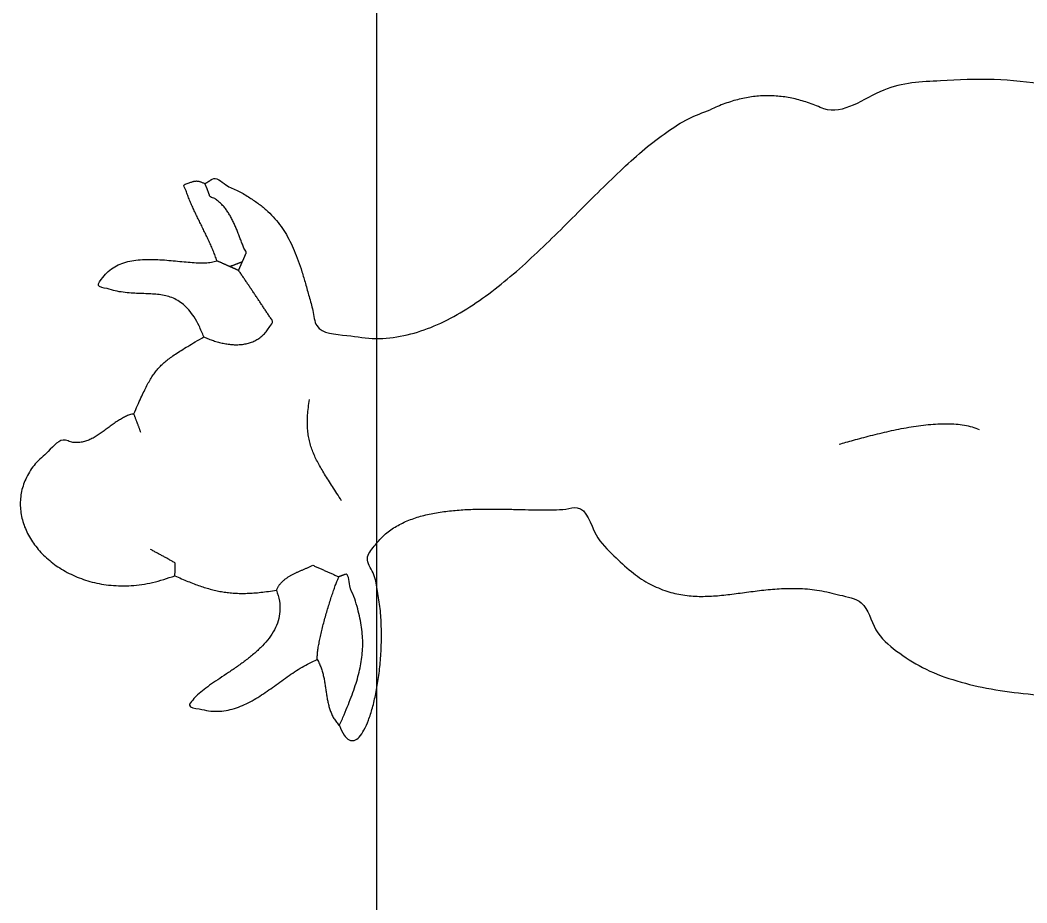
# Model space of a CAD drawing. Header units: metres. Extents: x 5 to 242, y -3 to 162.
# Drawn here: x 18.664 to 19.657, y 115.714 to 116.585 of the extents above; entities that cross this region are included whole.
import ezdxf

# ---------------------------------------------------------------- set-up
doc = ezdxf.new("R2010")
doc.units = ezdxf.units.M
doc.layers.add('1053_ARQ_BASE_MATADOURO_2_dwg', color=7, linetype='Continuous', lineweight=5, true_color=0x767676)
for name, color, linetype, lineweight in [('A-ANNO-DIMS', 7, 'Continuous', 5), ('A-ANNO-DIMS-50', 7, 'Continuous', 5), ('A-PISO', 7, 'Continuous', 5)]:
    doc.layers.add(name, color=color, linetype=linetype, lineweight=lineweight)
doc.styles.add('Arial_28', font='arial.ttf', dxfattribs={"height": 0.15})
doc.dimstyles.new('Diagonal_-_2_mm_Arial_-_Vermelho', dxfattribs={"dimscale": 0.3048, "dimtxt": 0.153039, "dimasz": 0.492126, "dimexe": 0.393701, "dimexo": 0.246063, "dimgap": 0.082021, "dimtad": 1, "dimrnd": 0.01, "dimzin": 0, "dimdsep": 46, "dimtxsty": 'Arial_28', "dimblk1": 'OBLIQUE', "dimblk2": 'OBLIQUE', "dimsah": 1, "dimcen": 0.09, "dimdle": 0.393701, "dimazin": 0, "dimtfac": 1, "dimtdec": 4, "dimtix": 1, "dimtmove": 0, "dimatfit": 3, "dimfxl": 1, "dimtvp": 1, "dimtolj": 1, "dimtzin": 0, "dimarcsym": 2})

# ---------------------------------------------------------------- blocks, each defined once
blk = doc.blocks.new('1053_ARQ_BASE_MATADOURO_2_dwg-3637054-CURRAL BOVINO')
at = {"layer": 'A-PISO', "color": 253, "true_color": 0xaaaaaa}
for points, knots in [([(121.38916, 82.78017), (121.39732, 82.77732), (121.41312, 82.77179), (121.43846, 82.77378), (121.46195, 82.78308), (121.48374, 82.79877), (121.50381, 82.81964), (121.52214, 82.84487), (121.53856, 82.87358), (121.5529, 82.9049), (121.56492, 82.93795), (121.57443, 82.97182), (121.58121, 83.00562), (121.58508, 83.03846), (121.58577, 83.06936), (121.58326, 83.09783), (121.57667, 83.12194), (121.56501, 83.151), (121.52925, 83.15571), (121.49815, 83.16524), (121.46961, 83.16635), (121.44541, 83.16208), (121.42477, 83.1526), (121.40737, 83.13901), (121.39247, 83.12223), (121.37933, 83.10305), (121.36722, 83.08213), (121.35554, 83.06011), (121.34366, 83.0377), (121.33096, 83.01547), (121.31683, 82.99442), (121.30059, 82.97409), (121.28163, 82.95945), (121.2619, 82.93827), (121.24409, 82.95324), (121.23226, 82.96422), (121.22319, 82.97884), (121.21641, 82.99498), (121.21125, 83.01275), (121.20719, 83.0317), (121.2037, 83.05155), (121.2003, 83.07195), (121.19646, 83.09254), (121.19171, 83.113), (121.18551, 83.13296), (121.17733, 83.15212), (121.1666, 83.17001), (121.15277, 83.18658), (121.13529, 83.19995), (121.10757, 83.22001), (121.06941, 83.19297), (121.02409, 83.19286), (120.97986, 83.19424), (120.93671, 83.20326), (120.89419, 83.21657), (120.85192, 83.23341), (120.80949, 83.25234), (120.76654, 83.2722), (120.7227, 83.29173), (120.6776, 83.30968), (120.63086, 83.32483), (120.58213, 83.33572), (120.53105, 83.3417), (120.47727, 83.33865), (120.42077, 83.33655), (120.38013, 83.30276), (120.35657, 83.31444), (120.34948, 83.31693), (120.34246, 83.31919), (120.3355, 83.32102), (120.32858, 83.32245), (120.32169, 83.32347), (120.31481, 83.32408), (120.30793, 83.32428), (120.30105, 83.32404), (120.29414, 83.32339), (120.28719, 83.32231), (120.28019, 83.3208), (120.27314, 83.31885), (120.26601, 83.31645), (120.25878, 83.31362), (120.25401, 83.31143), (120.25158, 83.31032)], [0, 0, 0, 0, 0.025699, 0.049728, 0.07429, 0.10075, 0.129617, 0.160848, 0.194061, 0.228689, 0.264061, 0.299459, 0.334136, 0.367371, 0.398482, 0.426901, 0.452272, 0.474673, 0.514601, 0.547499, 0.57497, 0.598786, 0.62075, 0.642358, 0.664566, 0.687782, 0.71202, 0.737049, 0.762543, 0.788164, 0.813673, 0.839001, 0.86438, 0.890422, 0.90764, 0.924078, 0.940734, 0.958191, 0.97666, 0.996106, 1.016342, 1.037112, 1.05814, 1.079183, 1.100079, 1.120793, 1.141489, 1.162566, 1.184704, 1.208798, 1.256755, 1.301685, 1.345355, 1.389026, 1.433445, 1.478912, 1.525429, 1.572822, 1.62087, 1.669398, 1.71839, 1.768076, 1.819015, 1.87216, 1.928838, 1.990677, 1.998433, 2.005974, 2.013321, 2.020506, 2.027557, 2.034511, 2.041399, 2.048262, 2.055135, 2.062058, 2.069072, 2.076212, 2.083517, 2.091025, 2.098768, 2.106779, 2.106779, 2.106779, 2.106779]), ([(119.75317, 83.23745), (119.75333, 83.23755), (119.75364, 83.23773), (119.7541, 83.238), (119.75456, 83.23828), (119.75502, 83.23855), (119.75548, 83.23882), (119.75594, 83.2391), (119.75639, 83.23938), (119.75684, 83.23966), (119.75729, 83.23994), (119.75773, 83.24022), (119.75817, 83.2405), (119.75861, 83.24079), (119.75903, 83.24108), (119.75945, 83.24137), (119.75987, 83.24166), (119.76406, 83.24488), (119.77363, 83.2346), (119.78535, 83.23112), (119.79603, 83.22456), (119.80535, 83.21842), (119.81353, 83.21179), (119.82068, 83.20478), (119.82692, 83.19728), (119.83237, 83.18924), (119.83716, 83.1806), (119.84143, 83.17127), (119.84533, 83.16119), (119.84895, 83.15028), (119.8525, 83.13851), (119.85588, 83.1256), (119.86017, 83.11232), (119.86196, 83.08966), (119.89403, 83.08828), (119.92092, 83.08316), (119.94968, 83.08678), (119.9765, 83.09506), (120.00247, 83.10787), (120.02748, 83.12414), (120.05175, 83.14315), (120.07536, 83.16411), (120.09841, 83.18627), (120.12098, 83.20887), (120.14313, 83.23113), (120.16495, 83.2523), (120.18651, 83.27164), (120.20795, 83.28827), (120.22923, 83.30195), (120.24434, 83.30761), (120.25158, 83.31032)], [0, 0, 0, 0, 0.0005419, 0.0010784, 0.0016149, 0.0021506, 0.0026855, 0.0032182, 0.0037493, 0.0042783, 0.0048098, 0.0053343, 0.0058567, 0.0063755, 0.0068923, 0.0074041, 0.0079133, 0.0084178, 0.0230655, 0.0363495, 0.048468, 0.0596256, 0.0700483, 0.0799668, 0.089622, 0.0992476, 0.1090601, 0.119255, 0.1300013, 0.1414479, 0.1537237, 0.1669436, 0.1812182, 0.196651, 0.2278357, 0.2565641, 0.284317, 0.3122136, 0.3409369, 0.3707541, 0.4016318, 0.4333204, 0.4654458, 0.4975436, 0.5291184, 0.5596715, 0.588736, 0.615937, 0.6410652, 0.6642098, 0.6642098, 0.6642098, 0.6642098]), ([(119.76504, 83.16144), (119.76447, 83.16305), (119.76332, 83.16628), (119.7614, 83.17106), (119.75938, 83.17581), (119.75725, 83.18052), (119.75507, 83.18521), (119.75282, 83.18987), (119.75055, 83.19451), (119.74826, 83.19914), (119.74601, 83.20377), (119.74378, 83.20839), (119.74163, 83.21302), (119.73955, 83.21765), (119.73765, 83.22227), (119.7356, 83.22703), (119.73473, 83.23132), (119.73103, 83.23642), (119.73484, 83.2371), (119.73661, 83.2379), (119.73833, 83.23851), (119.73982, 83.23903), (119.74114, 83.23944), (119.74233, 83.23976), (119.74341, 83.23996), (119.74442, 83.24007), (119.74538, 83.24007), (119.74632, 83.23998), (119.74727, 83.23978), (119.74826, 83.23949), (119.74932, 83.23911), (119.75049, 83.23863), (119.75178, 83.23807), (119.75269, 83.23767), (119.75317, 83.23745)], [0, 0, 0, 0, 0.005136, 0.0102834, 0.0154428, 0.0206125, 0.0257886, 0.0309663, 0.0361392, 0.041304, 0.0464532, 0.0515831, 0.0566861, 0.0617602, 0.0667993, 0.0718035, 0.0767732, 0.0817103, 0.0840379, 0.0860816, 0.0878758, 0.0894444, 0.0908231, 0.0920396, 0.0931296, 0.0941237, 0.0950701, 0.0960007, 0.0969582, 0.097978, 0.0990969, 0.1003419, 0.101745, 0.1033305, 0.1033305, 0.1033305, 0.1033305]), ([(119.79016, 83.16051), (119.79023, 83.16068), (119.79039, 83.16102), (119.79062, 83.16154), (119.79084, 83.16205), (119.79107, 83.16257), (119.7913, 83.16308), (119.79153, 83.1636), (119.79176, 83.16411), (119.79198, 83.16462), (119.79221, 83.16514), (119.79244, 83.16565), (119.79267, 83.16617), (119.7929, 83.16668), (119.79312, 83.16719), (119.79336, 83.16771), (119.79357, 83.16822), (119.79443, 83.16988), (119.7916, 83.17272), (119.7906, 83.17678), (119.78885, 83.18089), (119.78732, 83.18502), (119.78573, 83.18915), (119.78408, 83.19324), (119.78236, 83.19726), (119.78052, 83.20118), (119.77854, 83.20497), (119.77638, 83.2086), (119.77401, 83.21204), (119.77139, 83.21525), (119.76854, 83.21824), (119.76524, 83.22081), (119.76213, 83.22355), (119.75815, 83.22391), (119.75768, 83.22594), (119.75739, 83.22672), (119.75713, 83.22751), (119.75685, 83.22828), (119.75658, 83.22906), (119.75629, 83.22983), (119.75601, 83.2306), (119.75571, 83.23136), (119.75542, 83.23212), (119.75512, 83.23288), (119.75481, 83.23364), (119.75449, 83.2344), (119.75418, 83.23517), (119.75385, 83.23593), (119.75352, 83.23669), (119.75329, 83.2372), (119.75317, 83.23745)], [0, 0, 0, 0, 0.00056306, 0.00112613, 0.00168919, 0.00225225, 0.00281531, 0.00337838, 0.00394144, 0.00450056, 0.00506363, 0.00562669, 0.00618975, 0.00675281, 0.00731588, 0.00787894, 0.008442, 0.00900113, 0.01332321, 0.0176986, 0.02210975, 0.0265367, 0.03096363, 0.03537533, 0.03975273, 0.04408537, 0.0483627, 0.05258208, 0.05674979, 0.06088034, 0.0649954, 0.06913603, 0.07334712, 0.0776958, 0.07853314, 0.07936641, 0.08019582, 0.08102121, 0.08184469, 0.08266427, 0.08348289, 0.0842996, 0.0851163, 0.08593492, 0.0867545, 0.08757798, 0.08840337, 0.08923278, 0.09006605, 0.09090339, 0.09090339, 0.09090339, 0.09090339]), ([(119.7521, 83.08622), (119.7506, 83.08987), (119.74784, 83.09664), (119.74288, 83.10558), (119.73771, 83.11271), (119.73227, 83.1182), (119.72657, 83.12227), (119.72062, 83.1251), (119.71446, 83.12694), (119.70809, 83.12801), (119.7015, 83.12858), (119.69467, 83.12885), (119.68758, 83.12907), (119.6802, 83.12944), (119.67261, 83.13022), (119.66439, 83.13149), (119.65726, 83.13407), (119.64453, 83.13569), (119.65288, 83.14511), (119.65743, 83.15091), (119.66413, 83.15569), (119.67126, 83.15898), (119.67905, 83.16116), (119.68725, 83.16238), (119.69577, 83.16284), (119.70448, 83.16272), (119.71324, 83.16218), (119.72192, 83.16141), (119.73039, 83.16056), (119.7385, 83.15982), (119.74614, 83.15932), (119.75315, 83.1593), (119.75947, 83.15976), (119.76327, 83.1609), (119.76504, 83.16144)], [0, 0, 0, 0, 0.0118376, 0.0219257, 0.0305861, 0.0381701, 0.0450255, 0.0514897, 0.0578321, 0.0642461, 0.0708371, 0.0776688, 0.084757, 0.0921224, 0.0997885, 0.1078129, 0.116293, 0.1253713, 0.1342242, 0.1423501, 0.1501659, 0.1579821, 0.1659954, 0.1742806, 0.1828287, 0.1915662, 0.2003895, 0.2091536, 0.2177128, 0.2259123, 0.2336036, 0.2406499, 0.2469581, 0.2525077, 0.2525077, 0.2525077, 0.2525077]), ([(119.76504, 83.16144), (119.76531, 83.16132), (119.76584, 83.16108), (119.76664, 83.16073), (119.76744, 83.16037), (119.76824, 83.16002), (119.76904, 83.15966), (119.76984, 83.15931), (119.77064, 83.15895), (119.77144, 83.1586), (119.77224, 83.15824), (119.77304, 83.15789), (119.77384, 83.15753), (119.77464, 83.15718), (119.77544, 83.15682), (119.77624, 83.15647), (119.77704, 83.15611), (119.77757, 83.15588), (119.77784, 83.15576)], [0, 0, 0, 0, 0.00087806, 0.00175219, 0.00262631, 0.00350044, 0.0043785, 0.00525263, 0.00612675, 0.00700087, 0.00787894, 0.00875306, 0.00962719, 0.01050131, 0.01137938, 0.0122535, 0.01312762, 0.01400175, 0.01400175, 0.01400175, 0.01400175]), ([(119.77784, 83.15576), (119.77811, 83.15587), (119.77866, 83.15607), (119.77947, 83.15639), (119.78027, 83.1567), (119.78107, 83.157), (119.78185, 83.15731), (119.78263, 83.15761), (119.7834, 83.1579), (119.78417, 83.1582), (119.78493, 83.15849), (119.78568, 83.15878), (119.78643, 83.15907), (119.78718, 83.15936), (119.78793, 83.15965), (119.78868, 83.15994), (119.78942, 83.16022), (119.78991, 83.16041), (119.79016, 83.16051)], [0, 0, 0, 0, 0.00087982, 0.0017485, 0.00260975, 0.00345802, 0.00430257, 0.00513413, 0.00596197, 0.00677868, 0.00759539, 0.00840467, 0.0092121, 0.01001396, 0.01081582, 0.01161211, 0.0124084, 0.01320098, 0.01320098, 0.01320098, 0.01320098]), ([(119.77784, 83.15576), (119.77803, 83.15568), (119.77841, 83.15551), (119.77897, 83.15526), (119.77952, 83.15501), (119.78008, 83.15477), (119.78062, 83.15453), (119.78116, 83.15429), (119.78169, 83.15405), (119.78222, 83.15382), (119.78275, 83.15358), (119.78327, 83.15335), (119.78379, 83.15312), (119.78431, 83.15289), (119.78483, 83.15266), (119.78535, 83.15243), (119.78586, 83.1522), (119.7862, 83.15205), (119.78637, 83.15197)], [0, 0, 0, 0, 0.000622124, 0.001236375, 0.001845375, 0.002445187, 0.003042375, 0.003630375, 0.00421575, 0.00479325, 0.005370749, 0.005943, 0.006513937, 0.007080937, 0.007647937, 0.008211, 0.008774062, 0.0093345, 0.0093345, 0.0093345, 0.0093345]), ([(119.78637, 83.15197), (119.78646, 83.15216), (119.78662, 83.15254), (119.78687, 83.1531), (119.78712, 83.15366), (119.78736, 83.15421), (119.78761, 83.15475), (119.78785, 83.15529), (119.78808, 83.15583), (119.78832, 83.15636), (119.78855, 83.15688), (119.78878, 83.15741), (119.78901, 83.15793), (119.78924, 83.15845), (119.78947, 83.15896), (119.7897, 83.15948), (119.78993, 83.15999), (119.79008, 83.16034), (119.79016, 83.16051)], [0, 0, 0, 0, 0.000622125, 0.001236375, 0.001845375, 0.002445188, 0.003042376, 0.003630376, 0.004215749, 0.004793249, 0.005370749, 0.005943, 0.006513937, 0.007080937, 0.007647937, 0.008211, 0.008774063, 0.009334499, 0.009334499, 0.009334499, 0.009334499]), ([(119.7521, 83.08622), (119.75365, 83.08555), (119.75677, 83.08422), (119.76155, 83.0825), (119.76638, 83.08103), (119.77125, 83.07986), (119.77611, 83.07902), (119.78094, 83.07854), (119.7857, 83.07846), (119.79037, 83.07881), (119.79491, 83.07965), (119.79928, 83.08099), (119.80345, 83.08289), (119.8074, 83.08537), (119.81104, 83.08847), (119.81453, 83.09225), (119.81697, 83.09664), (119.82129, 83.10126), (119.81758, 83.10489), (119.81579, 83.10808), (119.81363, 83.11124), (119.81156, 83.11439), (119.80947, 83.11755), (119.80737, 83.12069), (119.80528, 83.12383), (119.80318, 83.12697), (119.80109, 83.1301), (119.79899, 83.13323), (119.79689, 83.13636), (119.79479, 83.13948), (119.79269, 83.14261), (119.79058, 83.14573), (119.78848, 83.14885), (119.78708, 83.15093), (119.78637, 83.15197)], [0, 0, 0, 0, 0.0050781, 0.0101611, 0.0152203, 0.020229, 0.0251688, 0.0300182, 0.0347755, 0.0394408, 0.0440355, 0.0485843, 0.0531352, 0.0577492, 0.0625111, 0.0675039, 0.0728274, 0.0785776, 0.0823714, 0.0861636, 0.0899496, 0.093734, 0.0975136, 0.1012917, 0.1050683, 0.1088421, 0.1126112, 0.1163815, 0.1201471, 0.1239139, 0.1276774, 0.1314421, 0.1352068, 0.1389715, 0.1389715, 0.1389715, 0.1389715]), ([(119.88577, 82.7027), (119.88715, 82.69948), (119.88941, 82.69418), (119.89447, 82.6881), (119.90099, 82.68743), (119.90615, 82.69188), (119.91062, 82.6988), (119.91486, 82.70855), (119.91869, 82.72065), (119.92199, 82.73478), (119.92463, 82.75047), (119.92647, 82.7673), (119.92741, 82.78482), (119.92725, 82.8026), (119.9261, 82.82019), (119.92306, 82.83716), (119.92068, 82.8531), (119.90976, 82.86736), (119.92045, 82.87991), (119.92847, 82.89004), (119.93925, 82.89812), (119.95109, 82.90436), (119.96413, 82.90902), (119.97805, 82.91234), (119.99266, 82.91452), (120.00776, 82.9158), (120.02313, 82.91637), (120.03856, 82.91643), (120.05382, 82.91618), (120.06871, 82.91585), (120.08296, 82.91555), (120.0965, 82.91582), (120.10865, 82.91565), (120.12876, 82.92157), (120.13609, 82.88909), (120.15563, 82.87157), (120.17253, 82.85471), (120.1895, 82.84333), (120.20609, 82.83573), (120.22248, 82.83153), (120.23867, 82.83), (120.25481, 82.83042), (120.27104, 82.8321), (120.28756, 82.83438), (120.30452, 82.83661), (120.32211, 82.83814), (120.34043, 82.83827), (120.3599, 82.83658), (120.37944, 82.83123), (120.40599, 82.82626), (120.41209, 82.79524), (120.43535, 82.7756), (120.46096, 82.75882), (120.49132, 82.74715), (120.52476, 82.73898), (120.56085, 82.7339), (120.59877, 82.73125), (120.6378, 82.7305), (120.67716, 82.73107), (120.71609, 82.73241), (120.75378, 82.73396), (120.7895, 82.73519), (120.82232, 82.73543), (120.85202, 82.73459), (120.87622, 82.73072), (120.90528, 82.72653), (120.90972, 82.69442), (120.93188, 82.67584), (120.95579, 82.66541), (120.98238, 82.66484), (121.01019, 82.67126), (121.03928, 82.68348), (121.06926, 82.70035), (121.09969, 82.72084), (121.13002, 82.74392), (121.15974, 82.76849), (121.18824, 82.79349), (121.21503, 82.81777), (121.23929, 82.84046), (121.26126, 82.85977), (121.27801, 82.87669), (121.29672, 82.88589), (121.3014, 82.90418), (121.3096, 82.92101), (121.31787, 82.94069), (121.32748, 82.96161), (121.33798, 82.98351), (121.34949, 83.00574), (121.36194, 83.02774), (121.37531, 83.04894), (121.38959, 83.06878), (121.40477, 83.08668), (121.42086, 83.10213), (121.43788, 83.11447), (121.45593, 83.12342), (121.47505, 83.12707), (121.49523, 83.12911), (121.50824, 83.11726), (121.51507, 83.12), (121.51547, 83.12016), (121.51587, 83.12032), (121.51626, 83.12049), (121.51664, 83.12066), (121.51702, 83.12082), (121.51739, 83.12099), (121.51775, 83.12115), (121.51811, 83.12132), (121.51847, 83.12148), (121.51882, 83.12163), (121.51917, 83.12179), (121.51951, 83.12194), (121.51985, 83.12208), (121.52018, 83.1222), (121.52094, 83.12261), (121.52103, 83.12061), (121.522, 83.11953), (121.52294, 83.11796), (121.52408, 83.11654), (121.52532, 83.11507), (121.52668, 83.11364), (121.52812, 83.11223), (121.52964, 83.11086), (121.53121, 83.10953), (121.53283, 83.10826), (121.53445, 83.10706), (121.53609, 83.10594), (121.5377, 83.10491), (121.5393, 83.10399), (121.5408, 83.10314), (121.54575, 83.10124), (121.54412, 83.09041), (121.54756, 83.08087), (121.54892, 83.07117), (121.54997, 83.06265), (121.55027, 83.05485), (121.54986, 83.04771), (121.54869, 83.04108), (121.54674, 83.03485), (121.54395, 83.02891), (121.54033, 83.02312), (121.53586, 83.01736), (121.53052, 83.01148), (121.52427, 83.00536), (121.5171, 82.99884), (121.50897, 82.99181), (121.50321, 82.98695), (121.50017, 82.9844)], [0, 0, 0, 0, 0.010571, 0.017391, 0.022385, 0.028342, 0.036587, 0.047233, 0.060042, 0.074659, 0.090698, 0.107753, 0.125424, 0.143316, 0.161054, 0.178295, 0.194748, 0.21021, 0.224137, 0.237373, 0.250457, 0.263771, 0.277541, 0.291838, 0.306638, 0.321832, 0.337274, 0.352767, 0.368104, 0.383062, 0.397417, 0.410943, 0.423437, 0.434721, 0.46711, 0.494451, 0.517657, 0.537695, 0.55555, 0.572131, 0.588182, 0.6042, 0.620474, 0.637125, 0.654211, 0.671801, 0.690047, 0.709226, 0.729793, 0.752353, 0.782482, 0.8118, 0.842065, 0.874258, 0.908691, 0.945222, 0.983418, 1.02268, 1.062299, 1.101512, 1.139512, 1.175493, 1.208652, 1.238246, 1.263653, 1.284556, 1.317568, 1.344515, 1.369067, 1.39451, 1.422718, 1.454239, 1.488817, 1.525777, 1.564219, 1.60313, 1.641415, 1.677951, 1.711577, 1.741137, 1.765473, 1.783491, 1.799781, 1.81892, 1.840364, 1.863581, 1.88804, 1.913229, 1.938654, 1.96385, 1.988389, 2.01192, 2.034187, 2.055107, 2.074846, 2.093951, 2.113399, 2.134528, 2.134965, 2.135398, 2.135826, 2.13625, 2.136667, 2.13708, 2.137486, 2.137889, 2.138282, 2.138674, 2.139058, 2.139438, 2.139811, 2.140179, 2.140539, 2.140898, 2.142452, 2.144111, 2.145868, 2.147714, 2.149633, 2.151615, 2.153639, 2.155694, 2.157757, 2.159812, 2.16184, 2.163826, 2.165749, 2.167591, 2.169333, 2.170961, 2.182965, 2.193684, 2.203252, 2.211814, 2.219538, 2.226609, 2.233243, 2.239673, 2.246143, 2.252884, 2.260107, 2.267989, 2.276689, 2.286336, 2.297054, 2.308948, 2.308948, 2.308948, 2.308948]), ([(119.68307, 83.01034), (119.6843, 83.01312), (119.68662, 83.01836), (119.68995, 83.02576), (119.693, 83.03229), (119.69586, 83.03806), (119.69864, 83.04318), (119.70144, 83.04775), (119.70437, 83.05187), (119.70752, 83.05565), (119.711, 83.05919), (119.7149, 83.06261), (119.7193, 83.06599), (119.72432, 83.06947), (119.73005, 83.07314), (119.73658, 83.07712), (119.74402, 83.08151), (119.7493, 83.08458), (119.7521, 83.08622)], [0, 0, 0, 0, 0.0091193, 0.0171887, 0.0243486, 0.030738, 0.0365084, 0.0418097, 0.0468059, 0.0516646, 0.0565682, 0.061684, 0.0671878, 0.0732363, 0.0799898, 0.087589, 0.0961828, 0.1059067, 0.1059067, 0.1059067, 0.1059067]), ([(119.88791, 82.92458), (119.88638, 82.92699), (119.88342, 82.93165), (119.87907, 82.93838), (119.87502, 82.94469), (119.87127, 82.95065), (119.86785, 82.95635), (119.86476, 82.96186), (119.86203, 82.96728), (119.85967, 82.97269), (119.85771, 82.97816), (119.85616, 82.98377), (119.85504, 82.98961), (119.85437, 82.99575), (119.85415, 83.00226), (119.85442, 83.00924), (119.85515, 83.01676), (119.85599, 83.02192), (119.85643, 83.02462)], [0, 0, 0, 0, 0.008568, 0.0165618, 0.0240385, 0.0310602, 0.0376856, 0.0439819, 0.050021, 0.0558813, 0.061653, 0.0674354, 0.0733355, 0.0794663, 0.0859445, 0.0928831, 0.1003934, 0.1085838, 0.1085838, 0.1085838, 0.1085838]), ([(119.68307, 83.01034), (119.68166, 83.01003), (119.67882, 83.0094), (119.67473, 83.00767), (119.6707, 83.00553), (119.66673, 83.00301), (119.66279, 83.00024), (119.65886, 82.99733), (119.65492, 82.99438), (119.65095, 82.9915), (119.64693, 82.9888), (119.64284, 82.98638), (119.63865, 82.98436), (119.63434, 82.98285), (119.62988, 82.98196), (119.62526, 82.98188), (119.62047, 82.98244), (119.61092, 82.98745), (119.59906, 82.97251), (119.58577, 82.96223), (119.57679, 82.94817), (119.57176, 82.93409), (119.57048, 82.91966), (119.57265, 82.90548), (119.57795, 82.89187), (119.58609, 82.87915), (119.59683, 82.86766), (119.6099, 82.85772), (119.62509, 82.84967), (119.64215, 82.84386), (119.66086, 82.84064), (119.68093, 82.84043), (119.70222, 82.84337), (119.71618, 82.84811), (119.72343, 82.85057)], [0, 0, 0, 0, 0.0043035, 0.008717, 0.0132734, 0.0179821, 0.0228081, 0.0277167, 0.0326558, 0.0375775, 0.0424287, 0.0471823, 0.0518194, 0.0563579, 0.0608465, 0.0653953, 0.0701541, 0.0753188, 0.0957175, 0.1135074, 0.1293936, 0.1440861, 0.1582275, 0.1723348, 0.1867646, 0.2017346, 0.21736, 0.2336971, 0.2507931, 0.2687054, 0.287546, 0.3074743, 0.3287353, 0.3516369, 0.3516369, 0.3516369, 0.3516369]), ([(119.68988, 82.992), (119.68975, 82.99238), (119.6895, 82.99314), (119.6891, 82.99427), (119.68869, 82.99541), (119.68828, 82.99654), (119.68787, 82.99769), (119.68744, 82.99883), (119.68702, 82.99998), (119.68659, 83.00112), (119.68616, 83.00227), (119.68572, 83.00342), (119.68529, 83.00457), (119.68484, 83.00573), (119.6844, 83.00688), (119.68396, 83.00804), (119.68351, 83.00919), (119.68322, 83.00996), (119.68307, 83.01034)], [0, 0, 0, 0, 0.00119805, 0.0023986, 0.00360366, 0.00481506, 0.00603112, 0.00724981, 0.00847033, 0.00969637, 0.01092521, 0.01215493, 0.0133865, 0.01462084, 0.01585798, 0.01709418, 0.01833038, 0.01956844, 0.01956844, 0.01956844, 0.01956844]), ([(120.37875, 82.98038), (120.381, 82.98101), (120.38573, 82.98234), (120.39315, 82.98443), (120.40119, 82.98663), (120.40977, 82.98889), (120.41877, 82.99114), (120.4281, 82.9933), (120.43765, 82.99531), (120.44731, 82.9971), (120.45699, 82.9986), (120.46659, 82.99974), (120.47601, 83.00046), (120.48513, 83.00067), (120.49388, 83.00033), (120.50213, 82.99933), (120.50985, 82.99771), (120.51458, 82.99586), (120.51688, 82.99496)], [0, 0, 0, 0, 0.006991, 0.0147354, 0.0231225, 0.0320282, 0.0413461, 0.0509557, 0.0607474, 0.0706087, 0.0804411, 0.0901357, 0.0996013, 0.1087491, 0.1175116, 0.1258292, 0.1336777, 0.1410678, 0.1410678, 0.1410678, 0.1410678]), ([(119.72343, 82.85057), (119.72345, 82.85083), (119.7235, 82.85136), (119.72357, 82.85215), (119.72363, 82.85294), (119.72368, 82.85374), (119.72373, 82.85453), (119.72376, 82.85533), (119.7238, 82.85612), (119.72383, 82.85691), (119.72385, 82.8577), (119.72387, 82.85849), (119.72389, 82.85928), (119.72389, 82.86006), (119.7239, 82.86083), (119.72391, 82.86161), (119.72387, 82.86235), (119.72406, 82.86355), (119.72227, 82.8639), (119.72098, 82.86486), (119.71944, 82.86568), (119.71795, 82.86653), (119.71644, 82.86737), (119.71493, 82.8682), (119.71341, 82.86904), (119.71188, 82.86987), (119.71035, 82.8707), (119.70882, 82.87153), (119.70728, 82.87236), (119.70574, 82.87318), (119.70419, 82.87401), (119.70264, 82.87483), (119.7011, 82.87566), (119.70006, 82.87621), (119.69954, 82.87648)], [0, 0, 0, 0, 0.00079316, 0.00158557, 0.00238096, 0.00317701, 0.0039732, 0.00476927, 0.00556433, 0.00635692, 0.0071488, 0.0079361, 0.00872199, 0.00950217, 0.01027926, 0.01104966, 0.01181526, 0.01257291, 0.01427221, 0.01598111, 0.01769456, 0.01941496, 0.02113904, 0.02287026, 0.02460387, 0.02634336, 0.02808416, 0.02982977, 0.03157781, 0.03332816, 0.03507983, 0.03683392, 0.03858671, 0.04034324, 0.04034324, 0.04034324, 0.04034324]), ([(119.82363, 82.83639), (119.82405, 82.83726), (119.82486, 82.83896), (119.8264, 82.84129), (119.82812, 82.84342), (119.83001, 82.84534), (119.83205, 82.84709), (119.83424, 82.84869), (119.83654, 82.85015), (119.83894, 82.85151), (119.84143, 82.85277), (119.84398, 82.85397), (119.84658, 82.85511), (119.84921, 82.85624), (119.85185, 82.85733), (119.85448, 82.85855), (119.8571, 82.85941), (119.85932, 82.86145), (119.86126, 82.86009), (119.86286, 82.85949), (119.86446, 82.85876), (119.86606, 82.85805), (119.86766, 82.85734), (119.86926, 82.85663), (119.87086, 82.85592), (119.87246, 82.85521), (119.87406, 82.8545), (119.87566, 82.85379), (119.87726, 82.85308), (119.87886, 82.85237), (119.88046, 82.85166), (119.88206, 82.85095), (119.88366, 82.85025), (119.88473, 82.84977), (119.88526, 82.84954)], [0, 0, 0, 0, 0.00287585, 0.0056514, 0.00836777, 0.01105314, 0.01373904, 0.01643754, 0.01916298, 0.02191665, 0.02470851, 0.02752614, 0.03036956, 0.03322814, 0.03609938, 0.03896841, 0.04183289, 0.04467968, 0.04643187, 0.04818012, 0.0499323, 0.05168055, 0.05343274, 0.05518099, 0.05693318, 0.05868143, 0.06043362, 0.06218187, 0.06393405, 0.0656823, 0.06743449, 0.06918274, 0.07093493, 0.07268318, 0.07268318, 0.07268318, 0.07268318]), ([(119.72343, 82.85057), (119.72563, 82.8496), (119.72993, 82.84771), (119.73626, 82.84506), (119.74233, 82.84266), (119.7482, 82.84052), (119.75394, 82.83865), (119.75959, 82.83704), (119.76521, 82.8357), (119.77086, 82.83463), (119.7766, 82.83385), (119.78248, 82.83334), (119.78855, 82.83312), (119.79488, 82.83319), (119.80151, 82.83355), (119.80851, 82.8342), (119.81593, 82.83514), (119.82101, 82.83597), (119.82363, 82.83639)], [0, 0, 0, 0, 0.0072307, 0.0140717, 0.0205824, 0.0268134, 0.0328275, 0.0386801, 0.0444359, 0.0501615, 0.0559287, 0.0618015, 0.0678547, 0.0741541, 0.0807752, 0.0877785, 0.0952361, 0.1032069, 0.1032069, 0.1032069, 0.1032069]), ([(119.86396, 82.76781), (119.86395, 82.76896), (119.86394, 82.77148), (119.86436, 82.77555), (119.86502, 82.7802), (119.86595, 82.78532), (119.8671, 82.79082), (119.86844, 82.79661), (119.86995, 82.80258), (119.87158, 82.80866), (119.8733, 82.81473), (119.87509, 82.82072), (119.8769, 82.82651), (119.8787, 82.83202), (119.88045, 82.83714), (119.88214, 82.8418), (119.8837, 82.84589), (119.88477, 82.84839), (119.88526, 82.84954)], [0, 0, 0, 0, 0.0034375, 0.00755779, 0.01228002, 0.01751275, 0.02316588, 0.02913778, 0.03533449, 0.04165586, 0.04800577, 0.05427946, 0.06038067, 0.06620786, 0.07166462, 0.07664712, 0.08105968, 0.08479972, 0.08479972, 0.08479972, 0.08479972]), ([(119.88577, 82.7027), (119.88735, 82.70627), (119.89039, 82.71319), (119.89461, 82.72333), (119.89834, 82.73294), (119.90153, 82.74212), (119.90419, 82.75095), (119.90628, 82.75954), (119.90778, 82.76798), (119.90867, 82.77637), (119.90893, 82.78478), (119.90853, 82.79332), (119.90745, 82.80207), (119.90569, 82.81116), (119.90316, 82.82046), (119.90022, 82.83103), (119.89517, 82.8389), (119.89512, 82.85343), (119.89108, 82.85178), (119.89074, 82.85165), (119.89039, 82.85151), (119.89003, 82.85137), (119.88966, 82.85123), (119.88928, 82.85108), (119.88889, 82.85094), (119.88851, 82.85079), (119.88811, 82.85063), (119.88771, 82.85048), (119.88731, 82.85033), (119.88691, 82.85017), (119.8865, 82.85001), (119.88609, 82.84985), (119.88567, 82.8497), (119.8854, 82.84959), (119.88526, 82.84954)], [0, 0, 0, 0, 0.0117195, 0.0226729, 0.032948, 0.042629, 0.0518187, 0.0606169, 0.0691427, 0.0775195, 0.0858853, 0.0943764, 0.1031379, 0.1123121, 0.1220337, 0.1324326, 0.1436315, 0.155747, 0.1561034, 0.1564727, 0.1568495, 0.1572393, 0.1576347, 0.1580393, 0.1584495, 0.158869, 0.1592904, 0.1597173, 0.1601479, 0.1605841, 0.1610222, 0.1614621, 0.161902, 0.1623475, 0.1623475, 0.1623475, 0.1623475]), ([(119.82363, 82.83639), (119.8248, 82.83282), (119.82702, 82.82603), (119.82745, 82.81561), (119.82568, 82.80598), (119.8219, 82.79709), (119.81654, 82.78887), (119.80991, 82.78124), (119.80231, 82.77412), (119.79403, 82.76744), (119.78535, 82.76113), (119.77657, 82.75515), (119.76798, 82.74944), (119.75983, 82.74395), (119.75254, 82.73868), (119.746, 82.73338), (119.74164, 82.72859), (119.73474, 82.72068), (119.74842, 82.71947), (119.75619, 82.717), (119.76553, 82.71666), (119.77401, 82.71749), (119.78227, 82.7195), (119.79021, 82.72245), (119.79791, 82.72619), (119.8054, 82.73055), (119.81275, 82.73535), (119.82, 82.74044), (119.82719, 82.74565), (119.83437, 82.75083), (119.84158, 82.75581), (119.84887, 82.76042), (119.85626, 82.76456), (119.86141, 82.76673), (119.86396, 82.76781)], [0, 0, 0, 0, 0.011231, 0.0213345, 0.0308988, 0.0403986, 0.0501251, 0.0602117, 0.0706467, 0.0813397, 0.0921256, 0.1028194, 0.1132093, 0.1230803, 0.1322112, 0.1404225, 0.1475837, 0.1537046, 0.1639829, 0.1733994, 0.1822451, 0.1907688, 0.1991799, 0.2076115, 0.2161478, 0.2248129, 0.2336041, 0.2424777, 0.251381, 0.2602504, 0.2690294, 0.2776637, 0.286126, 0.2944156, 0.2944156, 0.2944156, 0.2944156]), ([(119.86396, 82.76781), (119.86469, 82.76648), (119.86614, 82.76385), (119.86781, 82.75971), (119.86916, 82.75551), (119.87021, 82.75127), (119.87107, 82.747), (119.87177, 82.74272), (119.87239, 82.73843), (119.873, 82.73417), (119.87368, 82.72994), (119.87447, 82.72575), (119.87547, 82.72163), (119.87672, 82.71759), (119.87831, 82.71364), (119.8803, 82.70981), (119.88275, 82.70609), (119.88475, 82.70385), (119.88577, 82.7027)], [0, 0, 0, 0, 0.00454523, 0.0089928, 0.01338563, 0.01775066, 0.02210137, 0.02644313, 0.03077251, 0.03508499, 0.03937227, 0.04363078, 0.04786344, 0.0520829, 0.0563165, 0.06060731, 0.06501681, 0.06962195, 0.06962195, 0.06962195, 0.06962195])]:
    blk.add_open_spline(points, degree=3, knots=knots, dxfattribs=at)
blk = doc.blocks.new('DIMBLOCK2-CURRAL BOVINO')
at = {"layer": 'A-ANNO-DIMS-50', "color": 1, "true_color": 0xff0000}
for p, q in [((19.01631, 109.69418), (19.01631, 117.43418)), ((19.01631, 117.31418), (18.98524, 117.31418)), ((19.01631, 117.31418), (19.13631, 117.31418)), ((19.01631, 109.81418), (18.98524, 109.81418)), ((19.01631, 109.81418), (19.13631, 109.81418))]:
    blk.add_line(p, q, dxfattribs=at)
at = {"layer": 'A-ANNO-DIMS-50', "color": 1, "lineweight": 20, "true_color": 0xff0000}
for p, q in [((19.01631, 117.31418), (18.94131, 117.38918)), ((19.01631, 117.31418), (19.09131, 117.23918)), ((19.01631, 109.81418), (18.94131, 109.88918)), ((19.01631, 109.81418), (19.09131, 109.73918))]:
    blk.add_line(p, q, dxfattribs=at)
at = {"layer": 'A-ANNO-DIMS-50', "color": 0, "insert": (18.79657, 113.3617), "char_height": 0.15, "width": 0.4859574, "attachment_point": 1, "rotation": 90, "line_spacing_factor": 0.941778, "style": 'Arial_28'}
blk.add_mtext('7,50', dxfattribs=at)
blk = doc.blocks.new('_Oblique')
at = {"color": 0, "linetype": 'ByBlock', "lineweight": -2}
blk.add_line((-0.5, -0.5), (0.5, 0.5), dxfattribs=at)

msp = doc.modelspace()

# ---------------------------------------------------------------- block references
at = {"layer": '1053_ARQ_BASE_MATADOURO_2_dwg', "color": 253, "true_color": 0xaaaaaa}
msp.add_blockref('1053_ARQ_BASE_MATADOURO_2_dwg-3637054-CURRAL BOVINO', (-100.90649, 33.18603), dxfattribs=at)

# ---------------------------------------------------------------- dimensions: what is measured, and where the dimension line sits
at = {"layer": 'A-ANNO-DIMS', "color": 1, "true_color": 0xff0000}
dim = msp.add_linear_dim(base=(19.01631, 117.31418), p1=(18.91024, 109.81418), p2=(18.91024, 117.31418), angle=90, dimstyle='Diagonal_-_2_mm_Arial_-_Vermelho', override={"dimpost": '<>', "dimfxl": 7.5}, dxfattribs=at)
dim.commit()
dim.dimension.update_dxf_attribs({"geometry": 'DIMBLOCK2-CURRAL BOVINO', "text_midpoint": (18.91472, 113.56418)})

doc.saveas('drawing.dxf')
